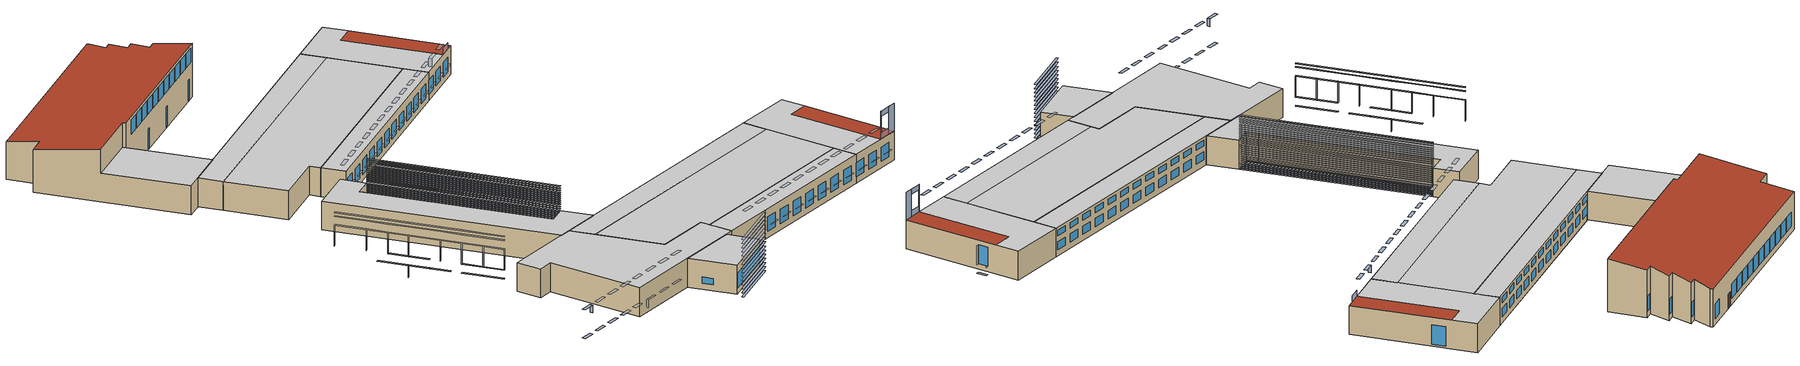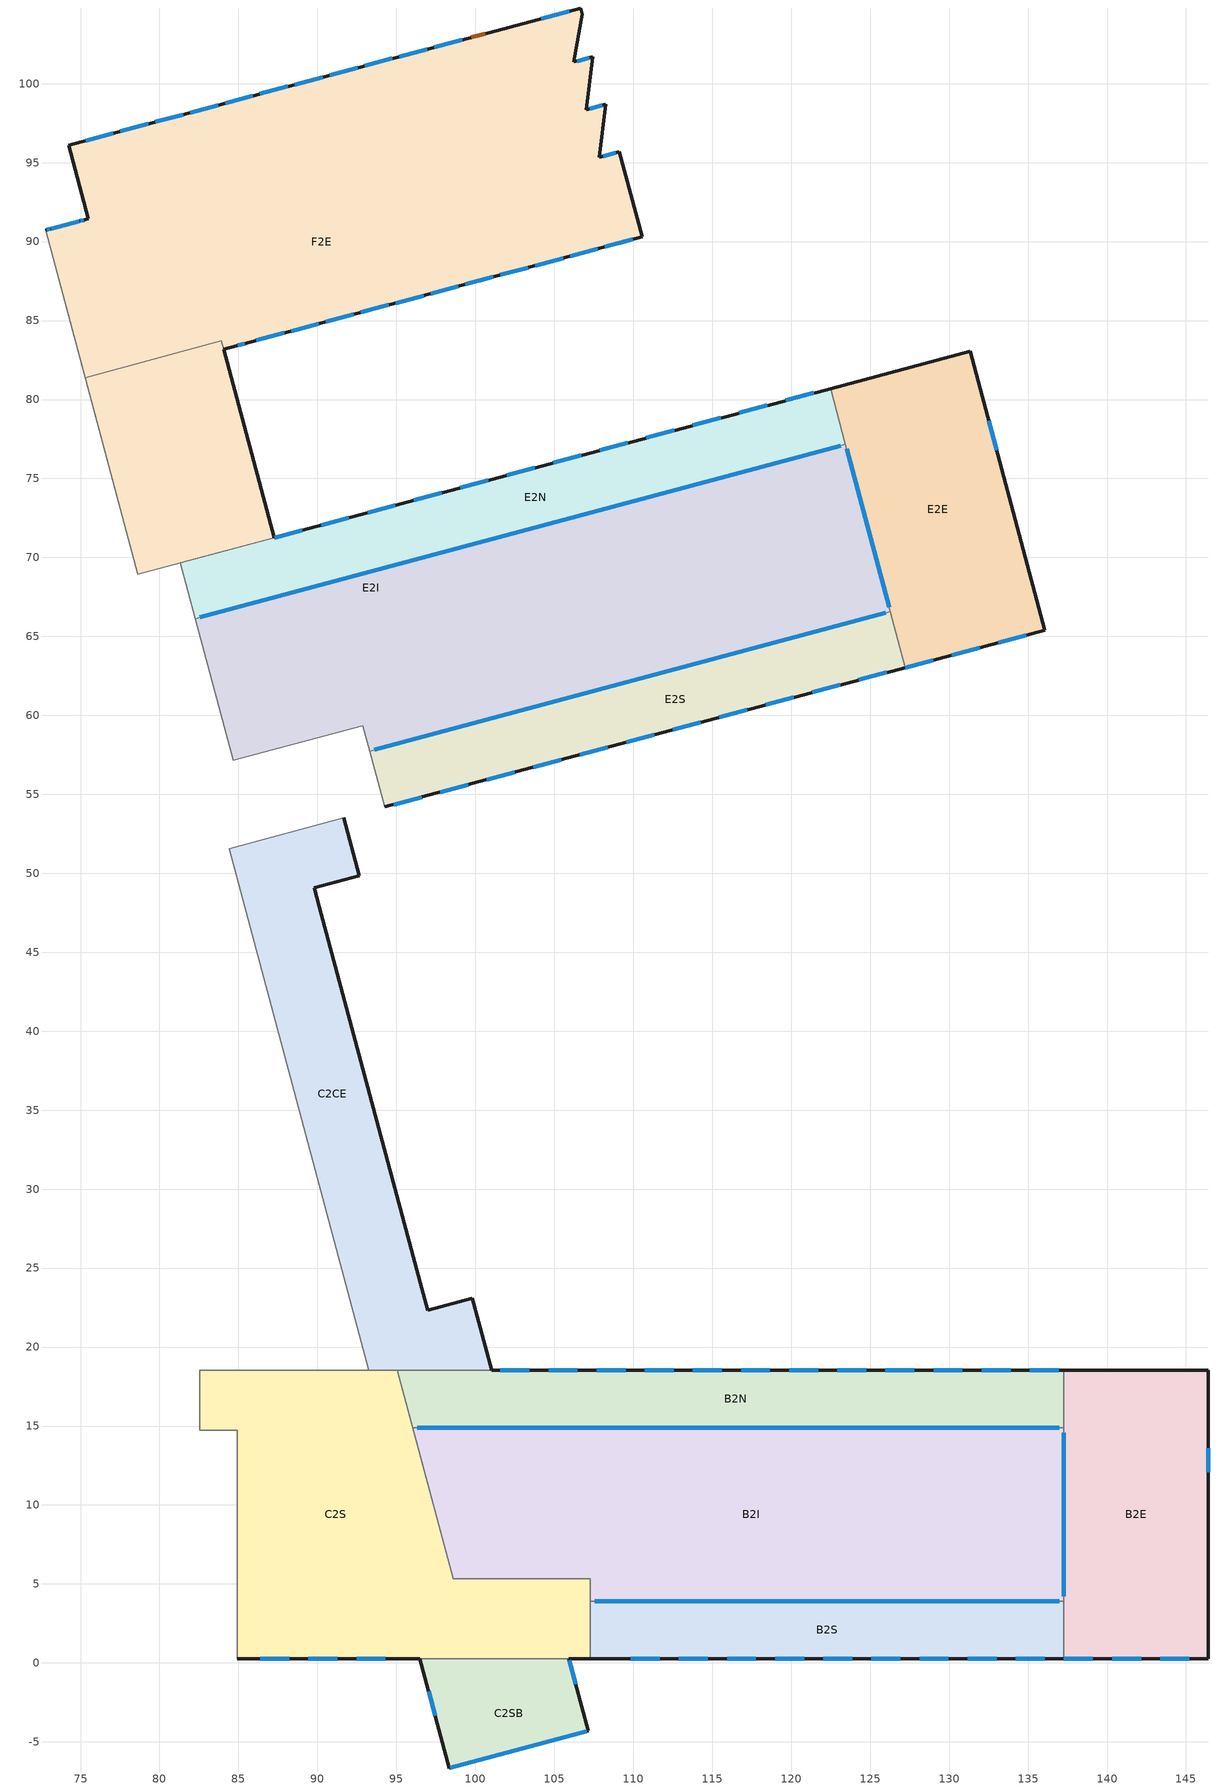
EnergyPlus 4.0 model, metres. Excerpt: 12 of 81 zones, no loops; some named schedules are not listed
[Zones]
B2N
 floor to B1N (Radiant Ceiling Reverse): 137.27,18.54 137.27,14.88 96.03,14.88 95.05,18.54 z5.94
 wall outside (ThermMass Wall 1): 137.27,18.54 101.03,18.54 z5.94:10.21
 wall adiabatic (Internal Walls): 137.27,14.88 137.27,18.54 / 101.03,18.54 95.05,18.54 96.03,14.88 z5.94:10.21
 window (NREL Daylight SWindow): 136.94,18.54 135.12,18.54 / 133.9,18.54 132.07,18.54 / 130.85,18.54 129.02,18.54 / 127.8,18.54 125.97,18.54 / 124.75,18.54 122.92,18.54 / 121.7,18.54 119.88,18.54 / 118.66,18.54 116.83,18.54 / 115.61,18.54 113.78,18.54 / 112.56,18.54 110.73,18.54 / 109.51,18.54 107.68,18.54 / 106.46,18.54 104.64,18.54 / 103.42,18.54 101.59,18.54 z8.94:9.75
 window (NREL Vision SWindow): 136.94,18.54 135.12,18.54 / 133.9,18.54 132.07,18.54 / 130.85,18.54 129.02,18.54 / 127.8,18.54 125.97,18.54 / 124.75,18.54 122.92,18.54 / 121.7,18.54 119.88,18.54 / 118.66,18.54 116.83,18.54 / 115.61,18.54 113.78,18.54 / 103.42,18.54 101.59,18.54 / 106.46,18.54 104.64,18.54 / 109.51,18.54 107.68,18.54 / 112.56,18.54 110.73,18.54 z6.86:8.08
 ceiling to B3N (Radiant Ceiling): 95.05,18.54 96.03,14.88 137.27,14.88 137.27,18.54 z10.21
B2S
 floor to B1S (Radiant Ceiling Reverse): 137.27,3.91 137.27,0.25 107.27,0.25 107.27,3.91 z5.94
 wall outside (ThermMass Wall 2up): 115.33,0.25 137.27,0.25 z5.94:10.21
 wall adiabatic (Internal Walls): 107.27,3.91 107.27,0.25 / 137.27,0.25 137.27,3.91 z5.94:10.21
 wall othersideconditionsmodel (ThermMass Wall 2up): 107.27,0.25 115.33,0.25 z5.94:10.21
 window inside (NREL Vision SWindow): 109.84,0.25 111.67,0.25 / 112.89,0.25 114.72,0.25 z6.86:8.99
 window (NREL Vision SWindow): 115.94,0.25 117.77,0.25 / 118.99,0.25 120.82,0.25 / 122.03,0.25 123.86,0.25 / 125.08,0.25 126.91,0.25 / 128.13,0.25 129.96,0.25 / 131.18,0.25 133.01,0.25 / 134.23,0.25 136.06,0.25 z6.86:8.99
 ceiling to B3S (Radiant Ceiling): 107.27,3.91 107.27,0.25 137.27,0.25 137.27,3.91 z10.21
B2E
 floor to B1E (Radiant Ceiling Reverse): 146.42,18.54 146.42,0.25 137.27,0.25 137.27,18.54 z5.94
 wall outside (ThermMass Wall 1): 146.42,18.54 137.27,18.54 z5.94:10.21
 wall outside (Zinc Wall): 146.42,0.25 146.42,18.54 z5.94:10.21
 wall outside (ThermMass Wall 2up): 137.27,0.25 146.42,0.25 z5.94:10.21
 wall adiabatic (Internal Walls): 137.27,18.54 137.27,14.88 / 137.27,3.91 137.27,0.25 z5.94:10.21
 window (NREL Vision SWindow): 137.27,0.25 139.1,0.25 / 140.32,0.25 142.15,0.25 / 143.37,0.25 145.2,0.25 z6.86:8.99
 window (NREL Office East Curtn SWindow): 146.42,12.06 146.42,13.59 z6.73:9.58
 ceiling to B3E (Radiant Ceiling): 137.27,18.54 137.27,0.25 143.19,0.25 143.19,14.88 146.42,14.88 146.42,18.54 z10.21
 roof outside (Radiant Ceiling): 143.19,14.88 143.19,0.25 146.42,0.25 146.42,14.88 z10.21
B2I
 floor to B1I (Radiant Ceiling Reverse): 137.27,14.88 137.27,3.91 107.27,3.91 107.27,5.31 98.59,5.31 96.03,14.88 z5.94
 wall to B2E (Internal Walls): 137.27,3.91 137.27,14.88 z5.94:10.21
 wall to B2S (Internal Walls): 107.27,3.91 137.27,3.91 z5.94:10.21
 wall adiabatic (Internal Walls): 96.03,14.88 98.59,5.31 107.27,5.31 107.27,3.91 z5.94:10.21
 wall to B2N (Internal Walls): 137.27,14.88 96.03,14.88 z5.94:10.21
 window inside (NREL Interior SWindow): 107.57,3.91 136.97,3.91 / 136.97,14.88 96.33,14.88 / 137.27,4.22 137.27,14.58 z6.25:9.91
 ceiling to B3I (Radiant Ceiling): 96.03,14.88 98.59,5.31 107.27,5.31 107.27,3.91 137.27,3.91 137.27,14.88 z10.21
C2S
 floor to C1S (Radiant Ceiling Reverse): 95.05,18.54 98.59,5.31 107.27,5.31 107.27,0.25 84.93,0.25 84.93,14.73 82.54,14.73 82.54,18.54 z5.94
 wall adiabatic (Internal Walls): 107.27,0.25 107.27,5.31 98.59,5.31 95.05,18.54 82.54,18.54 82.54,14.73 84.93,14.73 84.93,0.25 / 96.49,0.25 105.92,0.25 z5.94:10.21
 wall othersideconditionsmodel (ThermMass Wall 1): 84.93,0.25 96.49,0.25 z5.94:10.21
 wall othersideconditionsmodel (ThermMass Wall 2up): 105.92,0.25 107.27,0.25 z5.94:10.21
 window inside (NREL Vision SWindow): 86.39,0.25 88.21,0.25 / 89.43,0.25 91.26,0.25 / 92.48,0.25 94.31,0.25 z6.86:8.99
 ceiling to C3S (Radiant Ceiling): 82.54,18.54 82.54,14.73 84.93,14.73 84.93,0.25 107.27,0.25 107.27,5.31 98.59,5.31 95.05,18.54 z10.21
E2N
 floor to E1N (Radiant Ceiling Reverse): 122.49,80.69 123.44,77.16 85.09,66.89 84.14,70.42 z5.94
 floor to C1N (Radiant Ceiling Reverse): 84.14,70.42 85.09,66.89 82.27,66.13 81.32,69.66 z5.94
 wall outside (ThermMass Wall 2up): 122.49,80.69 87.26,71.25 z5.94:10.21
 wall adiabatic (Internal Walls): 123.44,77.16 122.49,80.69 / 87.26,71.25 81.32,69.66 82.27,66.13 z5.94:10.21
 window (NREL Daylight SWindow): 121.44,80.41 119.67,79.94 / 118.49,79.62 116.73,79.15 / 115.55,78.83 113.78,78.36 / 112.6,78.05 110.84,77.57 / 109.66,77.26 107.89,76.78 / 106.72,76.47 104.95,75.99 / 103.77,75.68 102,75.21 / 100.83,74.89 99.06,74.42 / 97.88,74.1 96.12,73.63 / 94.94,73.31 93.17,72.84 / 91.99,72.52 90.23,72.05 / 89.05,71.73 87.28,71.26 z8.94:9.75
 window (NREL Vision SWindow): 121.44,80.41 119.67,79.94 / 118.49,79.62 116.73,79.15 / 115.55,78.83 113.78,78.36 / 112.6,78.05 110.84,77.57 / 109.66,77.26 107.89,76.78 / 106.72,76.47 104.95,75.99 / 103.77,75.68 102,75.21 / 100.83,74.89 99.06,74.42 / 97.88,74.1 96.12,73.63 / 94.94,73.31 93.17,72.84 / 91.99,72.52 90.23,72.05 / 89.05,71.73 87.28,71.26 z6.86:8.08
 ceiling to E3N (Radiant Ceiling): 81.32,69.66 82.27,66.13 123.44,77.16 122.49,80.69 z10.21
E2S
 floor to E1S (Radiant Ceiling Reverse): 126.28,66.56 127.22,63.03 99.03,55.47 98.08,59.01 z5.94
 floor to C1N (Normal Ceiling Reverse): 98.08,59.01 99.03,55.47 94.26,54.2 93.32,57.73 z5.94
 wall outside (ThermMass Wall 2up): 94.26,54.2 127.22,63.03 z5.94:10.21
 wall adiabatic (Internal Walls): 93.32,57.73 94.26,54.2 / 127.22,63.03 126.28,66.56 z5.94:10.21
 window (NREL Vision SWindow): 94.84,54.35 96.61,54.83 / 97.78,55.14 99.55,55.61 / 100.73,55.93 102.49,56.4 / 103.67,56.72 105.44,57.19 / 106.62,57.51 108.38,57.98 / 109.56,58.3 111.33,58.77 / 112.5,59.09 114.27,59.56 / 115.45,59.87 117.21,60.35 / 118.39,60.66 120.16,61.14 / 121.34,61.45 123.1,61.93 / 124.28,62.24 126.05,62.71 z6.86:8.99
 ceiling to E3S (Radiant Ceiling): 93.32,57.73 94.26,54.2 127.22,63.03 126.28,66.56 z10.21
E2E
 floor to E1E (Radiant Ceiling Reverse): 131.32,83.06 136.06,65.4 127.22,63.03 122.49,80.69 z5.94
 wall outside (ThermMass Wall 2up): 127.22,63.03 136.06,65.4 / 131.32,83.06 122.49,80.69 z5.94:10.21
 wall outside (Zinc Wall): 136.06,65.4 131.32,83.06 z5.94:10.21
 wall adiabatic (Internal Walls): 126.28,66.56 127.22,63.03 / 122.49,80.69 123.44,77.16 z5.94:10.21
 window (NREL Vision SWindow): 133.11,64.61 134.88,65.08 / 127.22,63.03 128.99,63.5 / 130.17,63.82 131.94,64.29 z6.86:8.99
 window (NREL Office East Curtn SWindow): 133.01,76.78 132.51,78.64 z6.22:9.07
 ceiling to E3E (Radiant Ceiling): 122.49,80.69 127.22,63.03 132.94,64.56 129.15,78.69 132.27,79.53 131.32,83.06 z10.21
 roof outside (Normal Ceiling): 129.15,78.69 132.94,64.56 136.06,65.4 132.27,79.53 z10.21
E2I
 floor to E1I (Radiant Ceiling Reverse): 123.44,77.16 126.28,66.56 98.08,59.01 95.75,67.69 85.6,64.97 85.09,66.89 z5.94
 floor to C1N (Normal Ceiling Reverse): 95.75,67.69 98.08,59.01 93.32,57.73 92.88,59.35 84.68,57.15 82.27,66.13 85.09,66.89 85.6,64.97 z5.94
 wall adiabatic (Internal Walls): 82.27,66.13 84.68,57.15 92.88,59.35 93.32,57.73 z5.94:10.21
 wall to E2E (Internal Walls): 126.28,66.56 123.44,77.16 z5.94:10.21
 wall to E2S (Internal Walls): 93.32,57.73 126.28,66.56 z5.94:10.21
 wall to E2N (Internal Walls): 123.44,77.16 82.27,66.13 z5.94:10.21
 window inside (NREL Interior SWindow): 126.2,66.86 123.52,76.87 / 93.61,57.81 125.98,66.48 / 123.14,77.08 82.56,66.21 z6.25:9.91
 ceiling to E3I (Radiant Ceiling): 82.27,66.13 84.68,57.15 92.88,59.35 93.32,57.73 126.28,66.56 123.44,77.16 z10.21
F2E
 floor ground (Slab): 106.78,104.39 106.22,101.38 107.45,101.7 107.03,98.36 108.25,98.69 107.84,95.34 109.11,95.68 110.56,90.29 84.06,83.19 85.59,77.5 76.95,75.18 72.79,90.71 75.49,91.44 74.24,96.1 106.67,104.79 z5.94
 floor to C1N (Normal Ceiling Reverse): 85.59,77.5 87.26,71.25 78.62,68.94 76.95,75.18 z5.94
 wall outside (Zinc Wall): 108.25,98.69 107.03,98.36 z5.94:12.5; 87.26,71.25 84.06,83.19 z5.94:10.21; 107.45,101.7 106.22,101.38 z5.94:12.01; 109.11,95.68 107.84,95.34 z5.94:12.99; 84.06,83.19 110.56,90.29 z5.94:13.87; 106.67,104.79 74.24,96.1 z5.94:11.51; 107.03,98.36,12.5 107.03,98.36,5.94 107.45,101.7,5.94 107.45,101.7,12.01; 107.84,95.34,12.99 107.84,95.34,5.94 108.25,98.69,5.94 108.25,98.69,12.5; 106.78,104.39,11.58 106.78,104.39,5.94 106.67,104.79,5.94 106.67,104.79,11.51; 106.22,101.38,12.01 106.22,101.38,5.94 106.78,104.39,5.94 106.78,104.39,11.58; 110.56,90.29,13.87 110.56,90.29,5.94 109.11,95.68,5.94 109.11,95.68,12.99; 74.24,96.1,11.51 74.24,96.1,5.94 75.49,91.44,5.94 75.49,91.44,12.27
 wall outside (Swinging Doors): 75.49,91.44 72.79,90.71 z5.94:12.27
 wall adiabatic (Internal Walls): 78.62,68.94 87.26,71.25 z5.94:10.21; 75.29,81.39 83.92,83.71 z10.21:13.78; 83.92,83.71,13.78 83.92,83.71,10.21 84.06,83.19,10.21 84.06,83.19,13.87; 72.79,90.71,12.27 72.79,90.71,5.94 78.62,68.94,5.94 78.62,68.94,10.21 75.29,81.39,10.21 75.29,81.39,13.78
 window (NREL Vision SWindow): 105.94,104.59 104.17,104.12 / 99.17,102.78 97.4,102.31 / 96.96,102.19 95.19,101.71 / 94.75,101.6 92.98,101.12 / 92.54,101 90.78,100.53 / 90.33,100.41 88.57,99.94 / 88.13,99.82 86.36,99.35 / 85.92,99.23 84.15,98.76 / 83.71,98.64 81.94,98.16 / 81.5,98.05 79.74,97.57 / 79.29,97.45 77.53,96.98 / 77.09,96.86 75.32,96.39 / 108.89,95.62 108.11,95.41 / 108.03,98.63 107.25,98.42 / 107.23,101.64 106.44,101.43 z6.86:8.99; 84.95,83.43 85.39,83.55 / 92.89,85.56 93.34,85.68 / 100.25,87.53 100.7,87.65 / 109.09,89.9 109.53,90.01 z6.01:8.99; 86.12,83.74 87.89,84.22 / 88.33,84.33 90.1,84.81 / 90.54,84.93 92.31,85.4 / 92.75,85.52 94.51,85.99 / 94.96,86.11 96.72,86.58 / 97.16,86.7 98.93,87.17 / 99.37,87.29 101.14,87.77 / 101.58,87.88 103.35,88.36 / 103.79,88.48 105.55,88.95 / 106,89.07 107.76,89.54 / 108.2,89.66 109.97,90.13 z11.28:13.41; 75.22,91.37 74.99,91.3 / 73.1,90.8 72.86,90.73 z6.01:8.08; 75.22,91.37 74.99,91.3 / 74.92,91.29 73.16,90.81 / 73.1,90.8 72.86,90.73 z8.14:9.6
 door (Swinging Doors): 74.92,91.29 73.16,90.81 / 100.64,103.17 99.76,102.94 z5.94:8.08
 ceiling to C3N (Radiant Ceiling): 75.29,81.39 78.62,68.94 87.26,71.25 83.92,83.71 z10.21
 roof outside (Roof): 110.56,90.29,13.87 109.11,95.68,12.99 107.84,95.34,12.99 108.25,98.69,12.5 107.03,98.36,12.5 107.45,101.7,12.01 106.22,101.38,12.01 106.78,104.39,11.58 106.67,104.79,11.51 74.24,96.1,11.51 75.49,91.44,12.27 72.79,90.71,12.27 75.29,81.39,13.78 83.92,83.71,13.78 84.06,83.19,13.87
C2SB
 floor to C1SB (Radiant Ceiling Reverse): 105.92,0.25 107.14,-4.3 98.34,-6.65 96.49,0.25 z5.94
 wall outside (Curtain Wall): 98.34,-6.65 107.14,-4.3 z5.94:10.21
 wall outside (Zinc Wall): 96.49,0.25 98.34,-6.65 / 107.14,-4.3 105.92,0.25 z5.94:10.21
 wall to C2S (Internal Walls): 105.92,0.25 96.49,0.25 z5.94:10.21
 window (NREL Vision SWindow): 106.35,-1.35 105.94,0.18 / 97.04,-1.81 97.45,-3.34 z6.86:7.77
 window (NREL East Curtn SWindow): 98.41,-6.63 107.06,-4.32 z6.86:8.99
 ceiling to C3SB (Radiant Ceiling): 96.49,0.25 98.34,-6.65 107.14,-4.3 105.92,0.25 z10.21
C2CE
 floor to C1CE (Radiant Ceiling Reverse): 92.64,49.85 89.81,49.09 96.97,22.34 99.81,23.1 101.03,18.54 93.26,18.54 84.41,51.56 91.66,53.5 z5.94
 wall outside (Zinc Wall): 101.03,18.54 99.81,23.1 96.97,22.34 96.51,24.06 / 89.81,49.09 92.64,49.85 91.66,53.5 z5.94:10.21
 wall outside (Curtain Wall): 96.51,24.06 90.13,47.9 89.81,49.09 z5.94:10.21
 wall to C2CW (Internal Walls): 84.41,51.56 93.26,18.54 z5.94:10.21
 wall to C2S (Internal Walls): 93.26,18.54 101.03,18.54 z5.94:10.21
 wall to C2N (Internal Walls): 91.66,53.5 84.41,51.56 z5.94:10.21
 ceiling to C3CW (Radiant Ceiling): 84.41,51.56 93.26,18.54 101.03,18.54 99.81,23.1 96.97,22.34 89.81,49.09 92.64,49.85 91.66,53.5 z10.21
shading: 145.2,0.25 146.42,0.25 / 143.19,0.25 143.37,0.25 z10.21:14.33; 143.37,0.25 145.2,0.25 z10.21:11.13; 133.11,64.61 134.88,65.08 z10.21:11.12; 143.37,0.25 145.2,0.25 z13.56:14.33; 146.88,13.59 146.42,13.59 / 146.42,12.06 146.88,12.06 z6.73:9.58; 81.53,19.98 81.82,20.06 / 76.43,38.99 76.73,39.07 / 79.95,25.87 80.24,25.95 / 75.25,43.41 75.54,43.49 / 77.52,36.13 77.22,36.05 / 80.74,22.92 81.03,23 / 79.46,28.89 79.16,28.81 / 78.27,33.31 77.98,33.23 z9.06:12.15; 78.27,33.31 77.98,33.23 z5.94:7.73; 72.97,0.25 72.97,-0.2 / 127.22,63.03 127.34,62.59 z11.12:12.27; 92.35,49.77 99.51,23.02 99.81,23.1 92.64,49.85 z5.94; 92.64,49.85 99.81,23.1 99.51,23.02 92.39,49.62 z6.25; 92.39,49.62 99.51,23.02 99.81,23.1 92.64,49.85 z6.55; 92.39,49.62 99.51,23.02 99.81,23.1 92.64,49.85 z6.86; 92.64,49.85 99.81,23.1 99.51,23.02 92.39,49.62 z7.16; 92.39,49.62 99.51,23.02 99.81,23.1 92.64,49.85 z10.21; 92.64,49.85 99.81,23.1 99.51,23.02 92.39,49.62 z9.91; 92.39,49.62 99.51,23.02 99.81,23.1 92.64,49.85 z9.6; 92.64,49.85 99.81,23.1 99.51,23.02 92.39,49.62 z9.3; 92.39,49.62 99.51,23.02 99.81,23.1 92.64,49.85 z8.99; 92.64,49.85 99.81,23.1 99.51,23.02 92.39,49.62 z8.69; 92.39,49.62 99.51,23.02 99.81,23.1 92.64,49.85 z8.38; 92.64,49.85 99.81,23.1 99.51,23.02 92.39,49.62 z8.08; 92.39,49.62 99.51,23.02 99.81,23.1 92.64,49.85 z7.77; 92.64,49.85 99.81,23.1 99.51,23.02 92.39,49.62 z7.47; 92.39,49.62 99.51,23.02 99.81,23.1 92.64,49.85 z10.52; 92.64,49.85 99.81,23.1 99.51,23.02 92.39,49.62 z10.82; 92.39,49.62 99.51,23.02 99.81,23.1 92.64,49.85 z11.13; 92.64,49.85 99.81,23.1 99.51,23.02 92.39,49.62 z11.43; 92.39,49.62 99.51,23.02 99.81,23.1 92.64,49.85 z11.73; 92.64,49.85 99.81,23.1 99.51,23.02 92.39,49.62 z12.04; 92.39,49.62 99.51,23.02 99.81,23.1 92.64,49.85 z12.34; 92.64,49.85 99.81,23.1 99.51,23.02 92.39,49.62 z12.65; 92.39,49.62 99.51,23.02 99.81,23.1 92.64,49.85 z13.56; 92.39,49.62 99.51,23.02 99.81,23.1 92.64,49.85 z12.95; 92.64,49.85 99.81,23.1 99.51,23.02 92.39,49.62 z13.26; 92.64,49.85 99.81,23.1 99.51,23.02 92.39,49.62 z13.87; 98.5,-7.24 98.58,-7.54 107.37,-5.18 107.29,-4.89 z6.25; 107.29,-4.89 107.37,-5.18 98.58,-7.54 98.5,-7.24 z5.64; 98.5,-7.24 98.58,-7.54 107.37,-5.18 107.29,-4.89 z6.86; 107.29,-4.89 107.37,-5.18 98.58,-7.54 98.5,-7.24 z7.47; 98.5,-7.24 98.58,-7.54 107.37,-5.18 107.29,-4.89 z8.08; 107.29,-4.89 107.37,-5.18 98.58,-7.54 98.5,-7.24 z8.69; 98.5,-7.24 98.58,-7.54 107.37,-5.18 107.29,-4.89 z9.3; 107.29,-4.89 107.37,-5.18 98.58,-7.54 98.5,-7.24 z9.91; 98.5,-7.24 98.58,-7.54 107.37,-5.18 107.29,-4.89 z10.52; 107.29,-4.89 107.37,-5.18 98.58,-7.54 98.5,-7.24 z11.13; 98.5,-7.24 98.58,-7.54 107.37,-5.18 107.29,-4.89 z11.73; 107.29,-4.89 107.37,-5.18 98.58,-7.54 98.5,-7.24 z12.34; 98.5,-7.24 98.58,-7.54 107.37,-5.18 107.29,-4.89 z12.95; 107.29,-4.89 107.37,-5.18 98.58,-7.54 98.5,-7.24 z13.56; 98.5,-7.24 98.58,-7.54 107.37,-5.18 107.29,-4.89 z14.17; 77.22,36.05 79.16,28.81 79.46,28.89 77.52,36.13 z12.15; 75.25,43.41 76.43,38.99 76.73,39.07 75.54,43.49 z12.15; 75.25,43.41 76.43,38.99 76.73,39.07 75.54,43.49 z13.47; 75.54,43.49 76.73,39.07 76.43,38.99 75.25,43.41 z14.02; 77.98,33.23 79.16,28.81 79.46,28.89 78.27,33.31 z13.47; 77.98,33.23 79.16,28.81 79.46,28.89 78.27,33.31 z14.02; 76.83,37.52 77.98,33.23 78.27,33.31 77.12,37.6 z7.73; 81.03,23 81.82,20.06 81.53,19.98 80.74,22.92 z9.06; 80.74,22.92 81.53,19.98 81.82,20.06 81.03,23 z12.15; 80.74,22.92 81.53,19.98 81.82,20.06 81.03,23 z7.73; 78.77,30.28 79.56,27.34 79.85,27.42 79.06,30.36 z7.73; 77.98,33.23 78.77,30.28 79.06,30.36 78.27,33.31 z7.73; 78.27,33.31 79.06,30.36 78.77,30.28 77.98,33.23 z9.06; 76.43,38.99 77.22,36.05 77.52,36.13 76.73,39.07 z12.15; 79.16,28.81 79.95,25.87 80.24,25.95 79.46,28.89 z12.15; 79.95,25.87 80.74,22.92 81.03,23 80.24,25.95 z7.73; 80.24,25.95 81.03,23 80.74,22.92 79.95,25.87 z9.06; 79.95,25.87 80.74,22.92 81.03,23 80.24,25.95 z12.15; 76.43,38.99 77.22,36.05 77.52,36.13 76.73,39.07 z13.47; 76.73,39.07 77.52,36.13 77.22,36.05 76.43,38.99 z14.02; 81.03,23 81.82,20.06 81.53,19.98 80.74,22.92 z14.02; 79.16,28.81 79.95,25.87 80.24,25.95 79.46,28.89 z13.47; 79.16,28.81 79.95,25.87 80.24,25.95 79.46,28.89 z14.02; 79.95,25.87 80.74,22.92 81.03,23 80.24,25.95 z13.47; 79.95,25.87 80.74,22.92 81.03,23 80.24,25.95 z14.02; 81.03,23 81.82,20.06 81.53,19.98 80.74,22.92 z13.47; 77.52,36.13 78.27,33.31 77.98,33.23 77.22,36.05 z9.06; 77.22,36.05 77.98,33.23 78.27,33.31 77.52,36.13 z13.47; 77.52,36.13 78.27,33.31 77.98,33.23 77.22,36.05 z14.02; 115.45,59.87 115.57,59.43 117.33,59.91 117.21,60.35 z12.27; 115.45,59.87 115.57,59.43 117.33,59.91 117.21,60.35 z8; 109.56,58.3 109.68,57.85 111.44,58.33 111.33,58.77 z12.27; 109.56,58.3 109.68,57.85 111.44,58.33 111.33,58.77 z8; 112.5,59.09 112.62,58.64 114.39,59.12 114.27,59.56 z12.27; 112.5,59.09 112.62,58.64 114.39,59.12 114.27,59.56 z8; 88.21,0.25 88.21,-0.2 86.39,-0.2 86.39,0.25 z12.27; 91.26,0.25 91.26,-0.2 89.43,-0.2 89.43,0.25 z12.27; 82.12,0.25 82.12,-0.2 80.29,-0.2 80.29,0.25 z12.27; 76.02,0.25 76.02,-0.2 74.19,-0.2 74.19,0.25 z12.27; 79.07,0.25 79.07,-0.2 77.24,-0.2 77.24,0.25 z12.27; 72.97,0.25 72.97,-0.2 71.15,-0.2 71.15,0.25 z12.27; 91.26,0.25 91.26,-0.2 89.43,-0.2 89.43,0.25 z8; 82.12,0.25 82.12,-0.2 80.29,-0.2 80.29,0.25 z8; 76.02,0.25 76.02,-0.2 74.19,-0.2 74.19,0.25 z8; 88.21,0.25 88.21,-0.2 86.39,-0.2 86.39,0.25 z8; 79.07,0.25 79.07,-0.2 77.24,-0.2 77.24,0.25 z8; 72.97,0.25 72.97,-0.2 71.15,-0.2 71.15,0.25 z8; 94.31,0.25 94.31,-0.2 92.48,-0.2 92.48,0.25 z12.27; 94.31,0.25 94.31,-0.2 92.48,-0.2 92.48,0.25 z8; 111.67,0.25 111.67,-0.2 109.84,-0.2 109.84,0.25 z12.27; 114.72,0.25 114.72,-0.2 112.89,-0.2 112.89,0.25 z12.27; 120.82,0.25 120.82,-0.2 118.99,-0.2 118.99,0.25 z12.27; 126.91,0.25 126.91,-0.2 125.08,-0.2 125.08,0.25 z12.27; 133.01,0.25 133.01,-0.2 131.18,-0.2 131.18,0.25 z12.27; 142.15,0.25 142.15,-0.2 140.32,-0.2 140.32,0.25 z12.27; 117.77,0.25 117.77,-0.2 115.94,-0.2 115.94,0.25 z12.27; 123.86,0.25 123.86,-0.2 122.03,-0.2 122.03,0.25 z12.27; 139.1,0.25 139.1,-0.2 137.27,-0.2 137.27,0.25 z12.27; 129.96,0.25 129.96,-0.2 128.13,-0.2 128.13,0.25 z12.27; 136.06,0.25 136.06,-0.2 134.23,-0.2 134.23,0.25 z12.27; 133.01,0.25 133.01,-0.2 131.18,-0.2 131.18,0.25 z8; 123.86,0.25 123.86,-0.2 122.03,-0.2 122.03,0.25 z8; 120.82,0.25 120.82,-0.2 118.99,-0.2 118.99,0.25 z8; 111.67,0.25 111.67,-0.2 109.84,-0.2 109.84,0.25 z8; 136.06,0.25 136.06,-0.2 134.23,-0.2 134.23,0.25 z8; 142.15,0.25 142.15,-0.2 140.32,-0.2 140.32,0.25 z8; 139.1,0.25 139.1,-0.2 137.27,-0.2 137.27,0.25 z8; 114.72,0.25 114.72,-0.2 112.89,-0.2 112.89,0.25 z8; 126.91,0.25 126.91,-0.2 125.08,-0.2 125.08,0.25 z8; 117.77,0.25 117.77,-0.2 115.94,-0.2 115.94,0.25 z8; 129.96,0.25 129.96,-0.2 128.13,-0.2 128.13,0.25 z8; 145.2,0.25 145.2,-0.2 143.37,-0.2 143.37,0.25 z8; 130.17,63.82 130.29,63.38 132.05,63.85 131.94,64.29 z12.27; 130.17,63.82 130.29,63.38 132.05,63.85 131.94,64.29 z8; 103.67,56.72 103.79,56.28 105.56,56.75 105.44,57.19 z12.27; 100.73,55.93 100.85,55.49 102.61,55.96 102.49,56.4 z8; 100.73,55.93 100.85,55.49 102.61,55.96 102.49,56.4 z12.27; 106.62,57.51 106.73,57.07 108.5,57.54 108.38,57.98 z12.27; 103.67,56.72 103.79,56.28 105.56,56.75 105.44,57.19 z8; 106.62,57.51 106.73,57.07 108.5,57.54 108.38,57.98 z8; 127.22,63.03 127.34,62.59 129.11,63.06 128.99,63.5 z12.27; 121.34,61.45 121.45,61.01 123.22,61.48 123.1,61.93 z12.27; 97.78,55.14 97.9,54.7 99.67,55.17 99.55,55.61 z12.27; 94.84,54.35 94.96,53.91 96.72,54.38 96.61,54.83 z12.27; 124.28,62.24 124.4,61.8 126.17,62.27 126.05,62.71 z12.27; 94.84,54.35 94.96,53.91 96.72,54.38 96.61,54.83 z8; 121.34,61.45 121.45,61.01 123.22,61.48 123.1,61.93 z8; 133.11,64.61 133.23,64.17 135,64.64 134.88,65.08 z8; 124.28,62.24 124.4,61.8 126.17,62.27 126.05,62.71 z8; 127.22,63.03 127.34,62.59 129.11,63.06 128.99,63.5 z8; 97.78,55.14 97.9,54.7 99.67,55.17 99.55,55.61 z8; 91.89,53.56 92.01,53.12 93.78,53.59 93.66,54.04 z12.27; 91.89,53.56 92.01,53.12 93.78,53.59 93.66,54.04 z8; 118.39,60.66 118.51,60.22 120.28,60.69 120.16,61.14 z12.27; 118.39,60.66 118.51,60.22 120.28,60.69 120.16,61.14 z8; 84.93,0.25 84.93,-0.2 83.34,-0.2 83.34,0.25 z8; 84.91,0.25 84.91,-0.2 83.34,-0.2 83.34,0.25 z12.27; 146.42,13.59 146.42,12.06 146.88,12.06 146.88,13.59 z9.58; 146.42,13.59 146.42,12.06 146.88,12.06 146.88,13.59 z5.51; 86.39,-0.2,8 86.39,-0.2,6.81 86.39,0.25,6.86 86.39,0.25,8
[Building]
NREL RSF1: North Axis {deg}=0; Terrain=Suburbs; Loads Convergence Tolerance Value=0.04; Temperature Convergence Tolerance Value {deltaC}=0.4; Solar Distribution=FullExterior; Maximum Number of Warmup Days=25
[Site:Location]
USA_CO_Golden-NREL_TMY3: Latitude {deg}=39.7406; Longitude {deg}=-105.171; Time Zone {hr}=-7; Elevation {m}=1768
[SizingPeriod:DesignDay] Barometric Pressure {Pa}=83411; Rain Indicator=0; Snow Indicator=0; Day of Month=21; Daylight Saving Time Indicator=0; Humidity Indicating Type=WetBulb
Name | Maximum Dry-Bulb Temperature {C} | Daily Temperature Range {deltaC} | Humidity Indicating Conditions at Maximum Dry-Bulb | Wind Speed {m/s} | Wind Direction {deg} | Sky Clearness | Month | Day Type
DENVER_STAPLETON Ann Htg 99.6% Condns DB | -20 | 0 | -20 | 2.3 | 180 | 0 | 12 | WinterDesignDay
DENVER_STAPLETON Ann Clg .4% Condns DB=>MWB | 34.1 | 15.2 | 15.8 | 4 | 120 | 1 | 7 | SummerDesignDay
[Material] Thermal Absorptance=0.9; Solar Absorptance=0.7; Visible Absorptance=0.7
Name | Roughness | Thickness {m} | Conductivity {W/m-K} | Density {kg/m3} | Specific Heat {J/kg-K}
2.5 Inch lightweight concrete | MediumRough | 0.0635001 | 0.53 | 1280 | 840
4.5 Inch lightweight concrete | MediumRough | 0.1143 | 0.53 | 1280 | 840
6.0 Inch lightweight concrete | MediumRough | 0.1524 | 0.53 | 1280 | 840
3 inch Heavyweight Concrete | MediumRough | 0.0762002 | 1.95 | 2240 | 900
6 inch Heavyweight Concrete | MediumRough | 0.1524 | 1.95 | 2240 | 900
F13 Built-up roofing | Rough | 0.00952502 | 0.16 | 1120 | 1460
Steel Panel | MediumSmooth | 0.001016 | 45.3 | 7830 | 500
Zinc Siding | MediumSmooth | 0.001524 | 0.745081 | 7128.21 | 393.296
12.5mm gypsum board | MediumSmooth | 0.0127 | 0.16 | 800 | 1090
16mm gypsum board | MediumSmooth | 0.016 | 0.16 | 800 | 1090
Spandrel Glass | Smooth | 0.00635001 | 0.082915 | 2530.92 | 836.8
[Material:NoMass] Roughness=MediumSmooth; Thermal Absorptance=0.9; Solar Absorptance=0.7; Visible Absorptance=0.7
Name | Thermal Resistance {m2-K/W}
Roof Polyiso (R30) | 5.28331
Mineral Wool Batt (derated to R2); Swinging Door Material | 0.35222
Wall Batt Insul (nom R19) | 1.25038
Wall Polyiso (R5.25) | 0.924578
Wall Polyiso (R12); Floor Insulation (R12) | 2.11332
Wall Polyiso (R12 derated) | 1.70475
[Material:AirGap]
Name | Thermal Resistance {m2-K/W}
F04 Wall air space resistance | 0.15
10 inch Underfloor Airspace | 0.18
[WindowMaterial:SimpleGlazingSystem]
Name | U-Factor {W/m2-K} | Solar Heat Gain Coefficient | Visible Transmittance
NREL Vision | 1.93061 | 0.18 | 0.31
NREL Daylight | 2.32809 | 0.17 | 0.29
NREL East Curtainwall | 2.15774 | 0.18 | 0.26
NREL Office East Curtainwall | 2.49844 | 0.23 | 0.42
NREL IWindow | 7 | 0.9999 | 0.9999
[Construction]
Internal Walls: 16mm gypsum board, F04 Wall air space resistance, 16mm gypsum board
Normal Ceiling: 2.5 Inch lightweight concrete, 10 inch Underfloor Airspace, 6.0 Inch lightweight concrete, 4.5 Inch lightweight concrete, Steel Panel
Normal Ceiling Reverse: Steel Panel, 4.5 Inch lightweight concrete, 6.0 Inch lightweight concrete, 10 inch Underfloor Airspace, 2.5 Inch lightweight concrete
Zinc Wall: Zinc Siding, Wall Polyiso (R5.25), 12.5mm gypsum board, Wall Batt Insul (nom R19), 16mm gypsum board
Curtain Wall: Spandrel Glass, Mineral Wool Batt (derated to R2), 16mm gypsum board
ThermMass Wall 1: 3 inch Heavyweight Concrete, Wall Polyiso (R12 derated), 6 inch Heavyweight Concrete
ThermMass Wall 2up: 3 inch Heavyweight Concrete, Wall Polyiso (R12), 6 inch Heavyweight Concrete
Roof: F13 Built-up roofing, Roof Polyiso (R30), 6 inch Heavyweight Concrete
Slab: Floor Insulation (R12), 6 inch Heavyweight Concrete
Swinging Doors: Steel Panel, Swinging Door Material, Steel Panel
NREL Vision SWindow: NREL Vision
NREL Daylight SWindow: NREL Daylight
NREL East Curtn SWindow: NREL East Curtainwall
NREL Office East Curtn SWindow: NREL Office East Curtainwall
NREL Interior SWindow: NREL IWindow
[Construction:InternalSource]
Radiant Ceiling: 3, 4, 1, 0.5, 2.5 Inch lightweight concrete, 10 inch Underfloor Airspace, 6.0 Inch lightweight concrete, 4.5 Inch lightweight concrete, Steel Panel
Radiant Ceiling Reverse: 2, 1, 1, 0.5, Steel Panel, 4.5 Inch lightweight concrete, 6.0 Inch lightweight concrete, 10 inch Underfloor Airspace, 2.5 Inch lightweight concrete
[Sizing:Zone] Zone Heating Design Supply Air Temperature {C}=50; Zone Cooling Design Supply Air Humidity Ratio {kg-H2O/kg-air}=0.008; Zone Heating Design Supply Air Humidity Ratio {kg-H2O/kg-air}=0.008; Outdoor Air Method=Flow/Zone; Outdoor Air Flow per Person {m3/s}=0; Cooling Design Air Flow Method=DesignDay; Cooling Design Air Flow Rate {m3/s}=0; Cooling Minimum Air Flow Fraction=0; Heating Design Air Flow Method=DesignDay; Heating Design Air Flow Rate {m3/s}=0; Heating Maximum Air Flow Fraction=0
Name | Zone Cooling Design Supply Air Temperature {C} | Outdoor Air Flow per Zone {m3/s}
B2E | 17.2222 | 0.048144
B2I | 17.2222 | 0.28084
B2N | 17.2222 | 0.115168
B2S | 17.2222 | 0.086376
C2S | 13.3333 | 0.068912
E2E | 17.2222 | 0.012272
E2I | 17.2222 | 0.278952
E2N | 17.2222 | 0.126496
E2S | 17.2222 | 0.09676
F2E | 13.3333 | 0.577256
[ZoneControl:Thermostat] Control Type Schedule=Always 4; Control 1=Radiant FC TStat Dual SP Control
Name | Zone
F2E Thermostat | F2E
B2E Thermostat | B2E
B2I Thermostat | B2I
B2N Thermostat | B2N
B2S Thermostat | B2S
C2S Thermostat | C2S
E2E Thermostat | E2E
E2I Thermostat | E2I
E2N Thermostat | E2N
E2S Thermostat | E2S
[ThermostatSetpoint:DualSetpoint]
Radiant FC TStat Dual SP Control: Heating Setpoint Temperature Schedule=FanCoil Htg SP Sched; Cooling Setpoint Temperature Schedule=FanCoil Clg SP Sched
[Zone]
B2N; B2S; B2E; B2I; C2S; E2N; E2S; E2E; E2I; F2E: 0, 0, 0, 1
C2CE: 102.603, 23.5236, 0, 1
C2SB: 98.3406, -6.65416, 5.9436, 1
[ElectricEquipment] Design Level Calculation Method=EquipmentLevel; Fraction Latent=0; Fraction Radiant=0.1; Fraction Lost=0
Name | Zone | Schedule | Design Level {W}
B2E Misc Elec | B2E | Office Equipment | 241
B2I Misc Elec | B2I | Office Equipment | 3268
B2N Misc Elec | B2N | Office Equipment | 713
B2S Misc Elec | B2S | Office Equipment | 550
C2CE Misc Elec | C2CE | Conf Rm Equipment | 0
C2SB Misc Elec | C2SB | Office Equipment | 344
C2S Misc Elec | C2S | Office Equipment | 1511
E2E Misc Elec | E2E | Office Equipment | 165
E2I Misc Elec | E2I | Office Equipment | 2031
E2N Misc Elec | E2N | Office Equipment | 609
E2S Misc Elec | E2S | Office Equipment | 605
F2E Misc Elec | F2E | Library Equipment | 2228
[SurfaceProperty:OtherSideConditionsModel]
TSC OSCM: Type of Modeling=GapConvectionRadiation
[People] Number of People Calculation Method=People; Fraction Radiant=0.2; Sensible Heat Fraction=autocalculate; Enable ASHRAE 55 Comfort Warnings=No; Mean Radiant Temperature Calculation Type=ZoneAveraged
Name | Zone | Number of People Schedule | Number of People | Activity Level Schedule
B2N People | B2N | Office Occupancy | 17 | Office Activity
B2S People | B2S | Office Occupancy | 10 | Office Activity
B2E People | B2E | Office Occupancy | 4 | Office Activity
B2I People | B2I | Office Occupancy | 32 | Office Activity
C2CE People | C2CE | Conf Rm Occupancy | 0 | Conference Activity
C2SB People | C2SB | Conf Rm Occupancy | 12 | Conference Activity
C2S People | C2S | Office Occupancy | 0 | Office Activity
E2E People | E2E | Office Occupancy | 3 | Office Activity
E2I People | E2I | Office Occupancy | 30 | Office Activity
E2N People | E2N | Office Occupancy | 17 | Office Activity
E2S People | E2S | Office Occupancy | 11 | Office Activity
F2E People | F2E | Library Occupancy | 33 | Office Activity
[Lights] Design Level Calculation Method=LightingLevel; Return Air Fraction=0; Return Air Fraction Calculated from Plenum Temperature=No
Name | Zone | Schedule | Lighting Level {W} | Watts per Zone Floor Area {W/m2} | Fraction Radiant | Fraction Visible | Fraction Replaceable
B2E Area Lights | B2E | AB S Ltg Ctrl | 690 | 11.8415 | 0.42 | 0.18 | 1
B2I Area Lights | B2I | AB Core Ltg Ctrl | 4089 | 11.8415 | 0.42 | 0.18 | 1
B2N Area Lights | B2N | AB N Ltg Ctrl | 1409 | 11.8415 | 0.42 | 0.18 | 1
B2S Area Lights | B2S | AB S Ltg Ctrl | 1253 | 11.8415 | 0.42 | 0.18 | 1
C2CE Area Lights | C2CE | Office Lighting | 867 | 13.9944 | 0.42 | 0.18 | 1
C2SB Area Lights | C2SB | Office Lighting | 565 | 11.8415 | 0.42 | 0.18 | 1
C2S Area Lights | C2S | Office Lighting | 1562 | 11.8415 | 0.42 | 0.18 | 1
E2E Area Lights | E2E | E Low S Ltg Ctrl | 572 | 11.8415 | 0.42 | 0.18 | 1
E2I Area Lights | E2I | E Low Core Ltg Ctrl | 4186 | 11.8415 | 0.42 | 0.18 | 1
E2N Area Lights | E2N | E Low N Ltg Ctrl | 1552 | 11.8415 | 0.42 | 0.18 | 1
E2S Area Lights | E2S | E Low S Ltg Ctrl | 1414 | 11.8415 | 0.42 | 0.18 | 1
F2E Area Lights | F2E | Office Lighting | 6978 | 18.3004 | 0.42 | 0.18 | 1
B2E Task Lights | B2E | Task Lighting | 68 | 0 | 0.32 | 0.5 | 0
B2I Task Lights | B2I | Task Lighting | 496 | 0 | 0.32 | 0.5 | 0
B2N Task Lights | B2N | Task Lighting | 138 | 0 | 0.32 | 0.5 | 0
B2S Task Lights | B2S | Task Lighting | 152 | 0 | 0.32 | 0.5 | 0
C2CE Task Lights | C2CE | Task Lighting | 0 | 0 | 0.32 | 0.5 | 0
C2SB Task Lights | C2SB | Task Lighting | 0 | 0 | 0.32 | 0.5 | 0
C2S Task Lights | C2S | Task Lighting | 0 | 0 | 0.32 | 0.5 | 0
E2E Task Lights | E2E | Task Lighting | 25 | 0 | 0.32 | 0.5 | 0
E2I Task Lights | E2I | Task Lighting | 507 | 0 | 0.32 | 0.5 | 0
E2N Task Lights | E2N | Task Lighting | 136 | 0 | 0.32 | 0.5 | 0
E2S Task Lights | E2S | Task Lighting | 171 | 0 | 0.32 | 0.5 | 0
F2E Task Lights | F2E | Task Lighting | 79 | 0 | 0.32 | 0.5 | 0
[Schedule:Compact]
Office Occupancy: Through: 12/31, For: Weekdays SummerDesignDay, Until: 6:00, 0, Until: 7:00, 0.1, Until: 8:00, 0.7, Until: 9:00, 0.86, Until: 10:00, 0.82, Until: 11:00, 0.66, Until: 13:00, 0.5, Until: 14:00, 0.79, Until: 15:00, 0.82, Until: 16:00, 0.65, Until: 17:00, 0.6, Until: 18:00, 0.3, Until: 22:00, 0.1, Until: 24:00, 0, For: AllOtherDays, Until: 24:00, 0
Conf Rm Occupancy: Through: 12/31, For: Weekdays SummerDesignDay, Until: 8:00, 0, Until: 9:00, 0.1, Until: 10:00, 0.25, Until: 12:00, 0.75, Until: 15:00, 0.25, Until: 17:00, 0.75, Until: 18:00, 0.1, Until: 19:00, 0.05, Until: 24:00, 0, For: AllOtherDays, Until: 24:00, 0
Library Occupancy: Through: 12/31, For: Weekdays SummerDesignDay, Until: 7:00, 0, Until: 10:00, 0.13, Until: 11:00, 0.25, Until: 12:00, 0.5, Until: 13:00, 1, Until: 14:00, 0.5, Until: 16:00, 0.25, Until: 17:00, 0.13, Until: 24:00, 0, For: AllOtherDays, Until: 24:00, 0
Office Lighting: Through: 12/31, For: Weekdays SummerDesignDay, Until: 6:00, 0.05, Until: 7:00, 0.3, Until: 8:00, 0.8, Until: 16:00, 0.9, Until: 17:00, 0.8, Until: 18:00, 0.5, Until: 20:00, 0.3, Until: 22:00, 0.1, Until: 24:00, 0.05, For: AllOtherDays, Until: 24:00, 0.05
Task Lighting: Through: 12/31, For: Weekdays SummerDesignDay, Until: 6:00, 0, Until: 7:00, 0.15, Until: 8:00, 0.72, Until: 11:00, 0.9, Until: 13:00, 0.6, Until: 16:00, 0.9, Until: 17:00, 0.72, Until: 18:00, 0.35, Until: 20:00, 0.15, Until: 24:00, 0, For: AllOtherDays, Until: 24:00, 0
Office Equipment: Through: 12/31, For: Weekdays SummerDesignDay, Until: 6:00, 0.038, Until: 7:00, 0.22, Until: 18:00, 1, Until: 24:00, 0.038, For: AllOtherDays, Until: 24:00, 0.038
Conf Rm Equipment: Through: 12/31, For: Weekdays SummerDesignDay, Until: 8:00, 0.12, Until: 9:00, 0.5, Until: 11:00, 0.9, Until: 14:00, 0.5, Until: 16:00, 0.9, Until: 18:00, 0.5, Until: 24:00, 0.12, For: AllOtherDays, Until: 24:00, 0.12
Library Equipment: Through: 12/31, For: Weekdays SummerDesignDay, Until: 7:00, 0.12, Until: 8:00, 0.25, Until: 11:00, 0.5, Until: 12:00, 0.25, Until: 15:00, 0.5, Until: 17:00, 0.75, Until: 24:00, 0.12, For: AllOtherDays, Until: 24:00, 0.12
Office Activity: Through: 12/31, For: Alldays, Until: 24:00, 120
Conference Activity: Through: 12/31, For: Alldays, Until: 24:00, 140
FanCoil Clg SP Sched: Through: 12/31, For: Weekdays SummerDesignDay, Until: 8:00, 45, Until: 18:00, 25.6, Until: 24:00, 45, For: AllOtherDays, Until: 24:00, 45
FanCoil Htg SP Sched: Through: 12/31, For: Weekdays SummerDesignDay, Until: 8:00, 15.6, Until: 18:00, 20, Until: 24:00, 15.6, For: AllOtherDays, Until: 24:00, 15.6
Always 4: Through: 12/31, For: AllDays, Until: 24:00, 4
[Schedule:File] Column Number=1; Rows to Skip at Top=0
Name | File
E Low N Ltg Ctrl | C:\eplusTest\users\Hedrick\RSF\n-z1z3-low_NOffice.csv
E Low Core Ltg Ctrl | C:\eplusTest\users\Hedrick\RSF\n-z3-low_Core.csv
E Low S Ltg Ctrl | C:\eplusTest\users\Hedrick\RSF\n-z3-low_SPerim.csv
AB N Ltg Ctrl | C:\eplusTest\users\Hedrick\RSF\s_NOffice.csv
AB Core Ltg Ctrl | C:\eplusTest\users\Hedrick\RSF\s_Core.csv
AB S Ltg Ctrl | C:\eplusTest\users\Hedrick\RSF\s_SPerim.csv
[AirflowNetwork:MultiZone:Zone] Indoor and Outdoor Enthalpy Difference Upper Limit for Minimun Venting Open Factor {deltaJ/kg}=300000; Venting Availability Schedule=On
Name | Ventilation Control Mode | Ventilation Control Zone Temperature Setpoint Schedule | Minimum Venting Open Factor | Indoor and Outdoor Temperature Difference Lower Limit For Maximum Venting Open Factor {deltaC} | Indoor and Outdoor Temperature Difference Upper Limit for Minimun Venting Open Factor {deltaC}
B2N; B2S; B2E; E2N; E2S; E2E | Temperature | Always 21 | 0.1 | 5 | 10
B2I; E2I | Constant |  |  |  | 100
[AirflowNetwork:MultiZone:Surface] Window/Door Opening Factor, or Crack Factor=1; Ventilation Control Mode=ZoneLevel; Indoor and Outdoor Temperature Difference Upper Limit for Minimun Venting Open Factor {deltaC}=100; Indoor and Outdoor Enthalpy Difference Upper Limit for Minimun Venting Open Factor {deltaJ/kg}=300000; Venting Availability Schedule=On
Name | Leakage Component
B2I North IWindow; B2I South IWindow; B2I East IWindow; E2I North IWindow; E2I South IWindow; E2I East IWindow | IWin
B2N Bottom Window01; B2N Bottom Window02; B2N Bottom Window03; B2N Bottom Window04; B2N Bottom Window05; B2N Bottom Window06; B2N Bottom Window07; B2N Bottom Window08; B2N Bottom Window09; B2N Bottom Window10; B2N Bottom Window11; B2N Bottom Window12; E2N Bottom North Window01; E2N Bottom North Window02; E2N Bottom North Window03; E2N Bottom North Window05; E2N Bottom North Window06; E2N Bottom North Window07; E2N Bottom North Window08; E2N Bottom North Window09; E2N Bottom North Window11; E2N Bottom North Window12 | EWinNorthOffice
B2S South Window01; B2S South Window02; B2S South Window03; B2S South Window04; B2S South Window05; B2S South Window06; B2S South Window07; B2S South Window08; B2S South Window09; B2E South Window01; B2E South Window02; B2E South Window03; E2S South Window01; E2S South Window03; E2S South Window05; E2S South Window07; E2S South Window09; E2S South Window10; E2S South Window11; E2E South Window01; E2E South Window02; E2E South Window03 | EWinSouthOffice
[AirflowNetwork:MultiZone:ExternalNode] External Node Height {m}=6.40049; Wind Pressure Coefficient Values Object=Test Wind Pressure Coefficients
B2S; B2N; E2S; E2N
